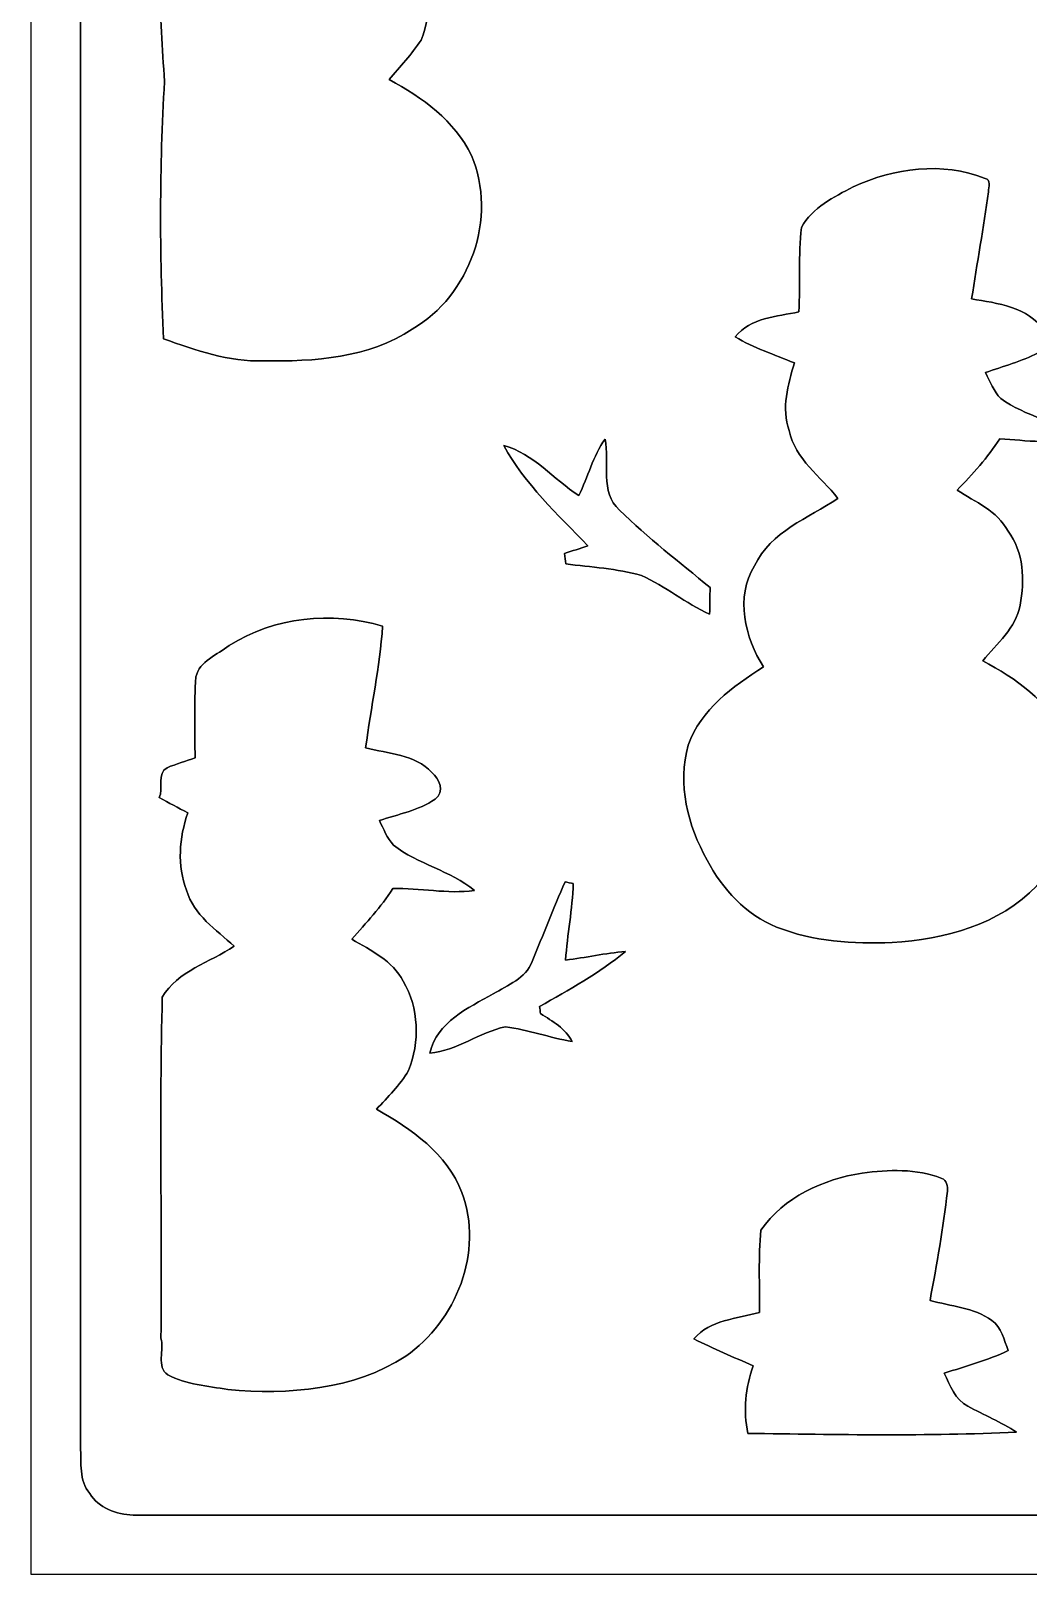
# Model space of a CAD drawing. Header units: centimetres. Extents: x -16.8 to 16.8, y -16.7 to 16.7.
# Drawn here: x -16.77 to -5.43, y -16.67 to 0.87 of the extents above; entities that cross this region are included whole.
import ezdxf

# ---------------------------------------------------------------- set-up
doc = ezdxf.new("R2010")
doc.units = ezdxf.units.CM
doc.header["$MEASUREMENT"] = 0
doc.layers.add('Layer 1', color=7, linetype='Continuous')

msp = doc.modelspace()

# ---------------------------------------------------------------- linework, layer by layer
at = {"layer": 'Layer 1', "color": 7}
for points, knots in [([(-16.77458, 16.66875), (-16.77458, 16.66875), (16.77458, 16.66875), (16.77458, 16.66875), (16.77458, 16.66875), (16.77458, 16.66875), (16.77458, -16.66875), (16.77458, -16.66875), (16.77458, -16.66875), (16.77458, -16.66875), (-16.77458, -16.66875), (-16.77458, -16.66875), (-16.77458, -16.66875), (-16.77458, -16.66875), (-16.77458, 16.66875), (-16.77458, 16.66875), (-16.77458, 16.66875), (-16.77458, 16.66875), (-16.77458, 16.66875), (-16.77458, 16.66875)], [0, 0, 0, 0, 0.16666667, 0.16666667, 0.16666667, 0.16666667, 0.33333333, 0.33333333, 0.33333333, 0.33333333, 0.5, 0.5, 0.5, 0.5, 0.66666667, 0.66666667, 0.66666667, 0.66666667, 1, 1, 1, 1]), ([(-15.83902, 15.7607), (-16.03234, 15.68944), (-16.20555, 15.51058), (-16.20767, 15.29468), (-16.20767, 15.29468), (-16.21402, 5.12198), (-16.20732, -5.05072), (-16.2112, -15.22342), (-16.2112, -15.22342), (-16.19638, -15.39981), (-16.23095, -15.60371), (-16.10501, -15.75188), (-16.10501, -15.75188), (-16.00588, -15.91733), (-15.79774, -15.98859), (-15.61218, -15.99882), (-15.61218, -15.99882), (-5.26309, -15.99847), (5.086, -15.99847), (15.43509, -15.99847), (15.43509, -15.99847), (15.68697, -15.99177), (16.02564, -16.00271), (16.17557, -15.75188), (16.17557, -15.75188), (16.33573, -15.56667), (16.30962, -15.30738), (16.31774, -15.08196), (16.31774, -15.08196), (16.3135, -5.086), (16.31774, 4.90996), (16.31562, 14.90592), (16.31562, 14.90592), (16.30257, 15.16733), (16.32867, 15.52222), (16.07044, 15.68344), (16.07044, 15.68344), (15.92827, 15.82561), (15.71731, 15.7734), (15.54057, 15.78998), (15.54057, 15.78998), (5.60387, 15.78292), (-4.33317, 15.78822), (-14.26986, 15.78716), (-14.26986, 15.78716), (-14.79268, 15.77975), (-15.31796, 15.81679), (-15.83902, 15.7607)], [0, 0, 0, 0, 0.07692308, 0.07692308, 0.07692308, 0.07692308, 0.15384615, 0.15384615, 0.15384615, 0.15384615, 0.23076923, 0.23076923, 0.23076923, 0.23076923, 0.30769231, 0.30769231, 0.30769231, 0.30769231, 0.38461538, 0.38461538, 0.38461538, 0.38461538, 0.46153846, 0.46153846, 0.46153846, 0.46153846, 0.53846154, 0.53846154, 0.53846154, 0.53846154, 0.61538462, 0.61538462, 0.61538462, 0.61538462, 0.69230769, 0.69230769, 0.69230769, 0.69230769, 0.76923077, 0.76923077, 0.76923077, 0.76923077, 0.84615385, 0.84615385, 0.84615385, 0.84615385, 1, 1, 1, 1]), ([(-14.43955, 5.5499), (-13.92449, 5.91961), (-13.23763, 5.98805), (-12.63826, 5.80708), (-12.63826, 5.80708), (-12.67072, 5.34494), (-12.76385, 4.89056), (-12.82629, 4.4323), (-12.82629, 4.4323), (-12.54548, 4.36386), (-12.21775, 4.34587), (-12.02196, 4.09998), (-12.02196, 4.09998), (-11.94259, 4.00438), (-11.97257, 3.84986), (-12.08828, 3.79906), (-12.08828, 3.79906), (-12.27384, 3.71616), (-12.47352, 3.66889), (-12.66754, 3.60997), (-12.66754, 3.60997), (-12.62592, 3.50873), (-12.59558, 3.39866), (-12.52432, 3.31294), (-12.52432, 3.31294), (-12.24174, 3.0921), (-11.86109, 3.04306), (-11.59122, 2.80247), (-11.59122, 2.80247), (-11.8999, 2.76331), (-12.20999, 2.83069), (-12.51903, 2.8321), (-12.51903, 2.8321), (-12.6305, 2.62819), (-12.77091, 2.43664), (-12.96458, 2.30364), (-12.96458, 2.30364), (-12.96211, 2.28318), (-12.95753, 2.24155), (-12.95541, 2.22074), (-12.95541, 2.22074), (-12.75151, 2.10714), (-12.51938, 1.99602), (-12.40684, 1.77765), (-12.40684, 1.77765), (-12.21952, 1.4792), (-12.20999, 1.08761), (-12.33699, 0.76447), (-12.33699, 0.76447), (-12.44388, 0.6036), (-12.57688, 0.4632), (-12.7, 0.31503), (-12.7, 0.31503), (-12.32182, 0.11289), (-11.9567, -0.15064), (-11.76443, -0.54681), (-11.76443, -0.54681), (-11.46598, -1.25201), (-11.77819, -2.1396), (-12.43683, -2.51954), (-12.43683, -2.51954), (-12.93036, -2.84798), (-13.55372, -2.89101), (-14.1291, -2.87973), (-14.1291, -2.87973), (-14.52316, -2.89595), (-14.90028, -2.75908), (-15.26575, -2.62996), (-15.26575, -2.62996), (-15.31091, -1.65594), (-15.31338, -0.67874), (-15.25482, 0.29457), (-15.25482, 0.29457), (-15.27563, 0.66746), (-15.32043, 1.04211), (-15.27739, 1.41499), (-15.27739, 1.41499), (-15.1063, 1.80234), (-14.68226, 1.9625), (-14.33195, 2.14983), (-14.33195, 2.14983), (-14.5094, 2.33433), (-14.72671, 2.49449), (-14.83148, 2.73544), (-14.83148, 2.73544), (-14.9987, 3.03459), (-14.92179, 3.39584), (-14.87664, 3.71651), (-14.87664, 3.71651), (-15.02728, 3.77966), (-15.17756, 3.84281), (-15.32749, 3.90666), (-15.32749, 3.90666), (-15.29362, 3.9945), (-15.29786, 4.0894), (-15.24917, 4.16983), (-15.24917, 4.16983), (-15.09289, 4.23228), (-14.92709, 4.26579), (-14.76657, 4.31483), (-14.76657, 4.31483), (-14.76587, 4.62139), (-14.77821, 4.92901), (-14.75352, 5.23487), (-14.75352, 5.23487), (-14.70731, 5.38304), (-14.55349, 5.45959), (-14.43955, 5.5499)], [0, 0, 0, 0, 0.03571429, 0.03571429, 0.03571429, 0.03571429, 0.07142857, 0.07142857, 0.07142857, 0.07142857, 0.10714286, 0.10714286, 0.10714286, 0.10714286, 0.14285714, 0.14285714, 0.14285714, 0.14285714, 0.17857143, 0.17857143, 0.17857143, 0.17857143, 0.21428571, 0.21428571, 0.21428571, 0.21428571, 0.25, 0.25, 0.25, 0.25, 0.28571429, 0.28571429, 0.28571429, 0.28571429, 0.32142857, 0.32142857, 0.32142857, 0.32142857, 0.35714286, 0.35714286, 0.35714286, 0.35714286, 0.39285714, 0.39285714, 0.39285714, 0.39285714, 0.42857143, 0.42857143, 0.42857143, 0.42857143, 0.46428571, 0.46428571, 0.46428571, 0.46428571, 0.5, 0.5, 0.5, 0.5, 0.53571429, 0.53571429, 0.53571429, 0.53571429, 0.57142857, 0.57142857, 0.57142857, 0.57142857, 0.60714286, 0.60714286, 0.60714286, 0.60714286, 0.64285714, 0.64285714, 0.64285714, 0.64285714, 0.67857143, 0.67857143, 0.67857143, 0.67857143, 0.71428571, 0.71428571, 0.71428571, 0.71428571, 0.75, 0.75, 0.75, 0.75, 0.78571429, 0.78571429, 0.78571429, 0.78571429, 0.82142857, 0.82142857, 0.82142857, 0.82142857, 0.85714286, 0.85714286, 0.85714286, 0.85714286, 0.89285714, 0.89285714, 0.89285714, 0.89285714, 0.92857143, 0.92857143, 0.92857143, 0.92857143, 1, 1, 1, 1]), ([(-7.42456, -0.90241), (-6.96172, -0.69039), (-6.4068, -0.61383), (-5.92455, -0.8068), (-5.92455, -0.8068), (-5.85011, -0.82162), (-5.88645, -0.90488), (-5.88469, -0.95814), (-5.88469, -0.95814), (-5.94078, -1.3656), (-6.01416, -1.77059), (-6.0766, -2.17734), (-6.0766, -2.17734), (-5.78203, -2.22426), (-5.43772, -2.26871), (-5.25145, -2.53577), (-5.25145, -2.53577), (-5.1883, -2.62361), (-5.22958, -2.74214), (-5.32024, -2.79153), (-5.32024, -2.79153), (-5.51145, -2.88572), (-5.71782, -2.94252), (-5.91785, -3.01484), (-5.91785, -3.01484), (-5.86599, -3.11573), (-5.82507, -3.22615), (-5.74534, -3.30941), (-5.74534, -3.30941), (-5.46523, -3.51367), (-5.0994, -3.56411), (-4.83835, -3.7973), (-4.83835, -3.7973), (-5.14491, -3.81494), (-5.45148, -3.79166), (-5.75663, -3.76555), (-5.75663, -3.76555), (-5.89598, -3.97828), (-6.06425, -4.16948), (-6.2424, -4.3501), (-6.2424, -4.3501), (-6.03426, -4.48451), (-5.7845, -4.58435), (-5.66314, -4.81647), (-5.66314, -4.81647), (-5.48146, -5.05143), (-5.47335, -5.37739), (-5.52626, -5.65785), (-5.52626, -5.65785), (-5.57283, -5.91679), (-5.79085, -6.09565), (-5.9496, -6.28967), (-5.9496, -6.28967), (-5.57671, -6.49005), (-5.20488, -6.74476), (-5.02214, -7.14199), (-5.02214, -7.14199), (-4.74133, -7.70396), (-4.92443, -8.39893), (-5.33576, -8.8459), (-5.33576, -8.8459), (-5.76016, -9.2904), (-6.38669, -9.45586), (-6.98183, -9.49113), (-6.98183, -9.49113), (-7.42421, -9.50419), (-7.88, -9.48337), (-8.29522, -9.31474), (-8.29522, -9.31474), (-8.64482, -9.17434), (-8.91117, -8.8833), (-9.08438, -8.55521), (-9.08438, -8.55521), (-9.30346, -8.16469), (-9.42481, -7.68809), (-9.29887, -7.24817), (-9.29887, -7.24817), (-9.15635, -6.83895), (-8.79193, -6.58283), (-8.44444, -6.35882), (-8.44444, -6.35882), (-8.65434, -6.02439), (-8.76476, -5.56648), (-8.54569, -5.21123), (-8.54569, -5.21123), (-8.35801, -4.81859), (-7.93538, -4.67007), (-7.59742, -4.44324), (-7.59742, -4.44324), (-7.7918, -4.19347), (-8.08355, -4.00085), (-8.1534, -3.67312), (-8.1534, -3.67312), (-8.23948, -3.41524), (-8.16681, -3.15313), (-8.09272, -2.90442), (-8.09272, -2.90442), (-8.31815, -2.80846), (-8.55557, -2.7372), (-8.76547, -2.60703), (-8.76547, -2.60703), (-8.59155, -2.38689), (-8.29239, -2.38125), (-8.03981, -2.32304), (-8.03981, -2.32304), (-8.02711, -2.00378), (-8.0458, -1.68204), (-8.01299, -1.36454), (-8.01299, -1.36454), (-7.88741, -1.13912), (-7.64258, -1.02023), (-7.42456, -0.90241)], [0, 0, 0, 0, 0.03448276, 0.03448276, 0.03448276, 0.03448276, 0.06896552, 0.06896552, 0.06896552, 0.06896552, 0.10344828, 0.10344828, 0.10344828, 0.10344828, 0.13793103, 0.13793103, 0.13793103, 0.13793103, 0.17241379, 0.17241379, 0.17241379, 0.17241379, 0.20689655, 0.20689655, 0.20689655, 0.20689655, 0.24137931, 0.24137931, 0.24137931, 0.24137931, 0.27586207, 0.27586207, 0.27586207, 0.27586207, 0.31034483, 0.31034483, 0.31034483, 0.31034483, 0.34482759, 0.34482759, 0.34482759, 0.34482759, 0.37931034, 0.37931034, 0.37931034, 0.37931034, 0.4137931, 0.4137931, 0.4137931, 0.4137931, 0.44827586, 0.44827586, 0.44827586, 0.44827586, 0.48275862, 0.48275862, 0.48275862, 0.48275862, 0.51724138, 0.51724138, 0.51724138, 0.51724138, 0.55172414, 0.55172414, 0.55172414, 0.55172414, 0.5862069, 0.5862069, 0.5862069, 0.5862069, 0.62068966, 0.62068966, 0.62068966, 0.62068966, 0.65517241, 0.65517241, 0.65517241, 0.65517241, 0.68965517, 0.68965517, 0.68965517, 0.68965517, 0.72413793, 0.72413793, 0.72413793, 0.72413793, 0.75862069, 0.75862069, 0.75862069, 0.75862069, 0.79310345, 0.79310345, 0.79310345, 0.79310345, 0.82758621, 0.82758621, 0.82758621, 0.82758621, 0.86206897, 0.86206897, 0.86206897, 0.86206897, 0.89655172, 0.89655172, 0.89655172, 0.89655172, 0.93103448, 0.93103448, 0.93103448, 0.93103448, 1, 1, 1, 1]), ([(-10.54418, -4.41149), (-10.43623, -4.20123), (-10.38578, -3.96346), (-10.24537, -3.76978), (-10.24537, -3.76978), (-10.18928, -4.0319), (-10.31099, -4.37444), (-10.07992, -4.57588), (-10.07992, -4.57588), (-9.75854, -4.89268), (-9.40012, -5.16961), (-9.05122, -5.45571), (-9.05122, -5.45571), (-9.05228, -5.55625), (-9.05404, -5.65714), (-9.05616, -5.75839), (-9.05616, -5.75839), (-9.32815, -5.63809), (-9.55851, -5.44054), (-9.83051, -5.31989), (-9.83051, -5.31989), (-10.11096, -5.24228), (-10.40377, -5.22393), (-10.69164, -5.18795), (-10.69164, -5.18795), (-10.69728, -5.14844), (-10.70257, -5.10928), (-10.70751, -5.07048), (-10.70751, -5.07048), (-10.61861, -5.04155), (-10.52971, -5.01227), (-10.44081, -4.98193), (-10.44081, -4.98193), (-10.78406, -4.62703), (-11.15695, -4.2799), (-11.39684, -3.84351), (-11.39684, -3.84351), (-11.05782, -3.93206), (-10.82922, -4.22734), (-10.54418, -4.41149)], [0, 0, 0, 0, 0.09090909, 0.09090909, 0.09090909, 0.09090909, 0.18181818, 0.18181818, 0.18181818, 0.18181818, 0.27272727, 0.27272727, 0.27272727, 0.27272727, 0.36363636, 0.36363636, 0.36363636, 0.36363636, 0.45454545, 0.45454545, 0.45454545, 0.45454545, 0.54545455, 0.54545455, 0.54545455, 0.54545455, 0.63636364, 0.63636364, 0.63636364, 0.63636364, 0.72727273, 0.72727273, 0.72727273, 0.72727273, 0.81818182, 0.81818182, 0.81818182, 0.81818182, 1, 1, 1, 1]), ([(-14.51857, -6.11646), (-14.00563, -5.78697), (-13.3537, -5.72452), (-12.77444, -5.89703), (-12.77444, -5.89703), (-12.8083, -6.36129), (-12.90602, -6.81743), (-12.96741, -7.27851), (-12.96741, -7.27851), (-12.71164, -7.34695), (-12.40649, -7.34942), (-12.21493, -7.55862), (-12.21493, -7.55862), (-12.12744, -7.62494), (-12.06641, -7.78651), (-12.17754, -7.86059), (-12.17754, -7.86059), (-12.36557, -7.99218), (-12.59699, -8.03169), (-12.81042, -8.10542), (-12.81042, -8.10542), (-12.7635, -8.20103), (-12.72434, -8.30404), (-12.65096, -8.38306), (-12.65096, -8.38306), (-12.37262, -8.60249), (-12.00609, -8.67269), (-11.73127, -8.89811), (-11.73127, -8.89811), (-12.03889, -8.94503), (-12.35075, -8.86601), (-12.65943, -8.87871), (-12.65943, -8.87871), (-12.79137, -9.08791), (-12.96247, -9.26747), (-13.12369, -9.45409), (-13.12369, -9.45409), (-12.90884, -9.58039), (-12.65943, -9.69892), (-12.54125, -9.93105), (-12.54125, -9.93105), (-12.3571, -10.23126), (-12.35322, -10.6239), (-12.47916, -10.94705), (-12.47916, -10.94705), (-12.57688, -11.1125), (-12.71588, -11.24585), (-12.84464, -11.38626), (-12.84464, -11.38626), (-12.44706, -11.6078), (-12.04101, -11.88967), (-11.87379, -12.33276), (-11.87379, -12.33276), (-11.62121, -13.00409), (-11.938, -13.79537), (-12.51232, -14.19296), (-12.51232, -14.19296), (-13.10675, -14.57678), (-13.84688, -14.63252), (-14.53374, -14.57184), (-14.53374, -14.57184), (-14.76234, -14.52739), (-15.00893, -14.51928), (-15.21672, -14.40356), (-15.21672, -14.40356), (-15.35218, -14.31819), (-15.25552, -14.11146), (-15.29503, -13.9887), (-15.29503, -13.9887), (-15.28233, -12.69718), (-15.31408, -11.40425), (-15.28022, -10.11343), (-15.28022, -10.11343), (-15.10841, -9.80934), (-14.73623, -9.7215), (-14.46213, -9.531), (-14.46213, -9.531), (-14.66709, -9.34755), (-14.92462, -9.17716), (-15.00293, -8.89776), (-15.00293, -8.89776), (-15.11441, -8.61483), (-15.08619, -8.30051), (-14.99023, -8.01793), (-14.99023, -8.01793), (-15.09818, -7.95937), (-15.20719, -7.90293), (-15.31479, -7.84401), (-15.31479, -7.84401), (-15.2594, -7.75406), (-15.34866, -7.56038), (-15.22448, -7.50429), (-15.22448, -7.50429), (-15.12076, -7.4609), (-15.01316, -7.43126), (-14.90768, -7.39316), (-14.90768, -7.39316), (-14.90733, -7.0866), (-14.91862, -6.77933), (-14.89886, -6.47347), (-14.89886, -6.47347), (-14.85583, -6.29179), (-14.65086, -6.21947), (-14.51857, -6.11646)], [0, 0, 0, 0, 0.03703704, 0.03703704, 0.03703704, 0.03703704, 0.07407407, 0.07407407, 0.07407407, 0.07407407, 0.11111111, 0.11111111, 0.11111111, 0.11111111, 0.14814815, 0.14814815, 0.14814815, 0.14814815, 0.18518519, 0.18518519, 0.18518519, 0.18518519, 0.22222222, 0.22222222, 0.22222222, 0.22222222, 0.25925926, 0.25925926, 0.25925926, 0.25925926, 0.2962963, 0.2962963, 0.2962963, 0.2962963, 0.33333333, 0.33333333, 0.33333333, 0.33333333, 0.37037037, 0.37037037, 0.37037037, 0.37037037, 0.40740741, 0.40740741, 0.40740741, 0.40740741, 0.44444444, 0.44444444, 0.44444444, 0.44444444, 0.48148148, 0.48148148, 0.48148148, 0.48148148, 0.51851852, 0.51851852, 0.51851852, 0.51851852, 0.55555556, 0.55555556, 0.55555556, 0.55555556, 0.59259259, 0.59259259, 0.59259259, 0.59259259, 0.62962963, 0.62962963, 0.62962963, 0.62962963, 0.66666667, 0.66666667, 0.66666667, 0.66666667, 0.7037037, 0.7037037, 0.7037037, 0.7037037, 0.74074074, 0.74074074, 0.74074074, 0.74074074, 0.77777778, 0.77777778, 0.77777778, 0.77777778, 0.81481481, 0.81481481, 0.81481481, 0.81481481, 0.85185185, 0.85185185, 0.85185185, 0.85185185, 0.88888889, 0.88888889, 0.88888889, 0.88888889, 0.92592593, 0.92592593, 0.92592593, 0.92592593, 1, 1, 1, 1]), ([(-10.69975, -8.80216), (-10.67647, -8.80674), (-10.63025, -8.81556), (-10.60732, -8.82015), (-10.60732, -8.82015), (-10.61367, -9.1126), (-10.67611, -9.39976), (-10.69375, -9.69116), (-10.69375, -9.69116), (-10.46586, -9.66364), (-10.24149, -9.61002), (-10.01219, -9.59414), (-10.01219, -9.59414), (-10.31311, -9.84003), (-10.65459, -10.02665), (-10.99044, -10.21891), (-10.99044, -10.21891), (-10.98762, -10.23902), (-10.98162, -10.27924), (-10.97844, -10.29935), (-10.97844, -10.29935), (-10.84157, -10.38401), (-10.69587, -10.47044), (-10.61755, -10.61755), (-10.61755, -10.61755), (-10.87296, -10.5724), (-11.12026, -10.48279), (-11.37708, -10.44822), (-11.37708, -10.44822), (-11.67448, -10.51172), (-11.92777, -10.71986), (-12.23645, -10.74667), (-12.23645, -10.74667), (-12.15778, -10.39495), (-11.80359, -10.23373), (-11.51573, -10.07533), (-11.51573, -10.07533), (-11.35415, -9.97409), (-11.14496, -9.89859), (-11.07475, -9.70668), (-11.07475, -9.70668), (-10.9474, -9.40611), (-10.8331, -9.10026), (-10.69975, -8.80216)], [0, 0, 0, 0, 0.08333333, 0.08333333, 0.08333333, 0.08333333, 0.16666667, 0.16666667, 0.16666667, 0.16666667, 0.25, 0.25, 0.25, 0.25, 0.33333333, 0.33333333, 0.33333333, 0.33333333, 0.41666667, 0.41666667, 0.41666667, 0.41666667, 0.5, 0.5, 0.5, 0.5, 0.58333333, 0.58333333, 0.58333333, 0.58333333, 0.66666667, 0.66666667, 0.66666667, 0.66666667, 0.75, 0.75, 0.75, 0.75, 0.83333333, 0.83333333, 0.83333333, 0.83333333, 1, 1, 1, 1]), ([(-7.32261, -12.11157), (-7.0231, -12.07347), (-6.70313, -12.05653), (-6.41738, -12.17189), (-6.41738, -12.17189), (-6.35494, -12.18882), (-6.35035, -12.26256), (-6.35176, -12.31688), (-6.35176, -12.31688), (-6.40115, -12.73281), (-6.47171, -13.14626), (-6.55003, -13.55831), (-6.55003, -13.55831), (-6.31472, -13.62357), (-6.05226, -13.63945), (-5.84729, -13.78479), (-5.84729, -13.78479), (-5.73546, -13.86417), (-5.70724, -14.00951), (-5.66173, -14.1291), (-5.66173, -14.1291), (-5.89562, -14.23776), (-6.14292, -14.30937), (-6.38916, -14.38381), (-6.38916, -14.38381), (-6.32213, -14.52139), (-6.26639, -14.68579), (-6.12034, -14.75987), (-6.12034, -14.75987), (-5.93549, -14.85865), (-5.74322, -14.94367), (-5.56507, -15.0555), (-5.56507, -15.0555), (-6.58319, -15.10347), (-7.60307, -15.08231), (-8.62189, -15.06996), (-8.62189, -15.06996), (-8.67516, -14.81102), (-8.64835, -14.54997), (-8.56051, -14.30232), (-8.56051, -14.30232), (-8.78628, -14.20213), (-9.01277, -14.10511), (-9.23396, -13.99646), (-9.23396, -13.99646), (-9.05439, -13.77844), (-8.74289, -13.76856), (-8.48995, -13.69377), (-8.48995, -13.69377), (-8.4836, -13.38227), (-8.50547, -13.0683), (-8.47231, -12.75891), (-8.47231, -12.75891), (-8.21514, -12.38814), (-7.76217, -12.1793), (-7.32261, -12.11157)], [0, 0, 0, 0, 0.06666667, 0.06666667, 0.06666667, 0.06666667, 0.13333333, 0.13333333, 0.13333333, 0.13333333, 0.2, 0.2, 0.2, 0.2, 0.26666667, 0.26666667, 0.26666667, 0.26666667, 0.33333333, 0.33333333, 0.33333333, 0.33333333, 0.4, 0.4, 0.4, 0.4, 0.46666667, 0.46666667, 0.46666667, 0.46666667, 0.53333333, 0.53333333, 0.53333333, 0.53333333, 0.6, 0.6, 0.6, 0.6, 0.66666667, 0.66666667, 0.66666667, 0.66666667, 0.73333333, 0.73333333, 0.73333333, 0.73333333, 0.8, 0.8, 0.8, 0.8, 0.86666667, 0.86666667, 0.86666667, 0.86666667, 1, 1, 1, 1])]:
    msp.add_open_spline(points, degree=3, knots=knots, dxfattribs=at)
at = {"layer": 'Layer 1', "color": 250}
for points, knots in [([(-15.83902, 15.7607), (-15.31796, 15.81679), (-14.79268, 15.77975), (-14.26986, 15.78716), (-14.26986, 15.78716), (-4.33317, 15.78822), (5.60387, 15.78292), (15.54057, 15.78998), (15.54057, 15.78998), (15.71731, 15.7734), (15.92827, 15.82561), (16.07044, 15.68344), (16.07044, 15.68344), (16.32867, 15.52222), (16.30257, 15.16733), (16.31562, 14.90592), (16.31562, 14.90592), (16.31774, 4.90996), (16.3135, -5.086), (16.31774, -15.08196), (16.31774, -15.08196), (16.30962, -15.30738), (16.33573, -15.56667), (16.17557, -15.75188), (16.17557, -15.75188), (16.02564, -16.00271), (15.68697, -15.99177), (15.43509, -15.99847), (15.43509, -15.99847), (5.086, -15.99847), (-5.26309, -15.99847), (-15.61218, -15.99882), (-15.61218, -15.99882), (-15.79774, -15.98859), (-16.00588, -15.91733), (-16.10501, -15.75188), (-16.10501, -15.75188), (-16.23095, -15.60371), (-16.19638, -15.39981), (-16.2112, -15.22342), (-16.2112, -15.22342), (-16.20732, -5.05072), (-16.21402, 5.12198), (-16.20767, 15.29468), (-16.20767, 15.29468), (-16.20555, 15.51058), (-16.03234, 15.68944), (-15.83902, 15.7607), (-15.83902, 15.7607), (-15.83902, 15.7607), (-15.83902, 15.7607), (-15.83902, 15.7607)], [0, 0, 0, 0, 0.07142857, 0.07142857, 0.07142857, 0.07142857, 0.14285714, 0.14285714, 0.14285714, 0.14285714, 0.21428571, 0.21428571, 0.21428571, 0.21428571, 0.28571429, 0.28571429, 0.28571429, 0.28571429, 0.35714286, 0.35714286, 0.35714286, 0.35714286, 0.42857143, 0.42857143, 0.42857143, 0.42857143, 0.5, 0.5, 0.5, 0.5, 0.57142857, 0.57142857, 0.57142857, 0.57142857, 0.64285714, 0.64285714, 0.64285714, 0.64285714, 0.71428571, 0.71428571, 0.71428571, 0.71428571, 0.78571429, 0.78571429, 0.78571429, 0.78571429, 0.85714286, 0.85714286, 0.85714286, 0.85714286, 1, 1, 1, 1]), ([(-14.43955, 5.5499), (-14.55349, 5.45959), (-14.70731, 5.38304), (-14.75352, 5.23487), (-14.75352, 5.23487), (-14.77821, 4.92901), (-14.76587, 4.62139), (-14.76657, 4.31483), (-14.76657, 4.31483), (-14.92709, 4.26579), (-15.09289, 4.23228), (-15.24917, 4.16983), (-15.24917, 4.16983), (-15.29786, 4.0894), (-15.29362, 3.9945), (-15.32749, 3.90666), (-15.32749, 3.90666), (-15.17756, 3.84281), (-15.02728, 3.77966), (-14.87664, 3.71651), (-14.87664, 3.71651), (-14.92179, 3.39584), (-14.9987, 3.03459), (-14.83148, 2.73544), (-14.83148, 2.73544), (-14.72671, 2.49449), (-14.5094, 2.33433), (-14.33195, 2.14983), (-14.33195, 2.14983), (-14.68226, 1.9625), (-15.1063, 1.80234), (-15.27739, 1.41499), (-15.27739, 1.41499), (-15.32043, 1.04211), (-15.27563, 0.66746), (-15.25482, 0.29457), (-15.25482, 0.29457), (-15.31338, -0.67874), (-15.31091, -1.65594), (-15.26575, -2.62996), (-15.26575, -2.62996), (-14.90028, -2.75908), (-14.52316, -2.89595), (-14.1291, -2.87973), (-14.1291, -2.87973), (-13.55372, -2.89101), (-12.93036, -2.84798), (-12.43683, -2.51954), (-12.43683, -2.51954), (-11.77819, -2.1396), (-11.46598, -1.25201), (-11.76443, -0.54681), (-11.76443, -0.54681), (-11.9567, -0.15064), (-12.32182, 0.11289), (-12.7, 0.31503), (-12.7, 0.31503), (-12.57688, 0.4632), (-12.44388, 0.6036), (-12.33699, 0.76447), (-12.33699, 0.76447), (-12.20999, 1.08761), (-12.21952, 1.4792), (-12.40684, 1.77765), (-12.40684, 1.77765), (-12.51938, 1.99602), (-12.75151, 2.10714), (-12.95541, 2.22074), (-12.95541, 2.22074), (-12.95753, 2.24155), (-12.96211, 2.28318), (-12.96458, 2.30364), (-12.96458, 2.30364), (-12.77091, 2.43664), (-12.6305, 2.62819), (-12.51903, 2.8321), (-12.51903, 2.8321), (-12.20999, 2.83069), (-11.8999, 2.76331), (-11.59122, 2.80247), (-11.59122, 2.80247), (-11.86109, 3.04306), (-12.24174, 3.0921), (-12.52432, 3.31294), (-12.52432, 3.31294), (-12.59558, 3.39866), (-12.62592, 3.50873), (-12.66754, 3.60997), (-12.66754, 3.60997), (-12.47352, 3.66889), (-12.27384, 3.71616), (-12.08828, 3.79906), (-12.08828, 3.79906), (-11.97257, 3.84986), (-11.94259, 4.00438), (-12.02196, 4.09998), (-12.02196, 4.09998), (-12.21775, 4.34587), (-12.54548, 4.36386), (-12.82629, 4.4323), (-12.82629, 4.4323), (-12.76385, 4.89056), (-12.67072, 5.34494), (-12.63826, 5.80708), (-12.63826, 5.80708), (-13.23763, 5.98805), (-13.92449, 5.91961), (-14.43955, 5.5499), (-14.43955, 5.5499), (-14.43955, 5.5499), (-14.43955, 5.5499), (-14.43955, 5.5499)], [0, 0, 0, 0, 0.03448276, 0.03448276, 0.03448276, 0.03448276, 0.06896552, 0.06896552, 0.06896552, 0.06896552, 0.10344828, 0.10344828, 0.10344828, 0.10344828, 0.13793103, 0.13793103, 0.13793103, 0.13793103, 0.17241379, 0.17241379, 0.17241379, 0.17241379, 0.20689655, 0.20689655, 0.20689655, 0.20689655, 0.24137931, 0.24137931, 0.24137931, 0.24137931, 0.27586207, 0.27586207, 0.27586207, 0.27586207, 0.31034483, 0.31034483, 0.31034483, 0.31034483, 0.34482759, 0.34482759, 0.34482759, 0.34482759, 0.37931034, 0.37931034, 0.37931034, 0.37931034, 0.4137931, 0.4137931, 0.4137931, 0.4137931, 0.44827586, 0.44827586, 0.44827586, 0.44827586, 0.48275862, 0.48275862, 0.48275862, 0.48275862, 0.51724138, 0.51724138, 0.51724138, 0.51724138, 0.55172414, 0.55172414, 0.55172414, 0.55172414, 0.5862069, 0.5862069, 0.5862069, 0.5862069, 0.62068966, 0.62068966, 0.62068966, 0.62068966, 0.65517241, 0.65517241, 0.65517241, 0.65517241, 0.68965517, 0.68965517, 0.68965517, 0.68965517, 0.72413793, 0.72413793, 0.72413793, 0.72413793, 0.75862069, 0.75862069, 0.75862069, 0.75862069, 0.79310345, 0.79310345, 0.79310345, 0.79310345, 0.82758621, 0.82758621, 0.82758621, 0.82758621, 0.86206897, 0.86206897, 0.86206897, 0.86206897, 0.89655172, 0.89655172, 0.89655172, 0.89655172, 0.93103448, 0.93103448, 0.93103448, 0.93103448, 1, 1, 1, 1]), ([(-7.42456, -0.90241), (-7.64258, -1.02023), (-7.88741, -1.13912), (-8.01299, -1.36454), (-8.01299, -1.36454), (-8.0458, -1.68204), (-8.02711, -2.00378), (-8.03981, -2.32304), (-8.03981, -2.32304), (-8.29239, -2.38125), (-8.59155, -2.38689), (-8.76547, -2.60703), (-8.76547, -2.60703), (-8.55557, -2.7372), (-8.31815, -2.80846), (-8.09272, -2.90442), (-8.09272, -2.90442), (-8.16681, -3.15313), (-8.23948, -3.41524), (-8.1534, -3.67312), (-8.1534, -3.67312), (-8.08355, -4.00085), (-7.7918, -4.19347), (-7.59742, -4.44324), (-7.59742, -4.44324), (-7.93538, -4.67007), (-8.35801, -4.81859), (-8.54569, -5.21123), (-8.54569, -5.21123), (-8.76476, -5.56648), (-8.65434, -6.02439), (-8.44444, -6.35882), (-8.44444, -6.35882), (-8.79193, -6.58283), (-9.15635, -6.83895), (-9.29887, -7.24817), (-9.29887, -7.24817), (-9.42481, -7.68809), (-9.30346, -8.16469), (-9.08438, -8.55521), (-9.08438, -8.55521), (-8.91117, -8.8833), (-8.64482, -9.17434), (-8.29522, -9.31474), (-8.29522, -9.31474), (-7.88, -9.48337), (-7.42421, -9.50419), (-6.98183, -9.49113), (-6.98183, -9.49113), (-6.38669, -9.45586), (-5.76016, -9.2904), (-5.33576, -8.8459), (-5.33576, -8.8459), (-4.92443, -8.39893), (-4.74133, -7.70396), (-5.02214, -7.14199), (-5.02214, -7.14199), (-5.20488, -6.74476), (-5.57671, -6.49005), (-5.9496, -6.28967), (-5.9496, -6.28967), (-5.79085, -6.09565), (-5.57283, -5.91679), (-5.52626, -5.65785), (-5.52626, -5.65785), (-5.47335, -5.37739), (-5.48146, -5.05143), (-5.66314, -4.81647), (-5.66314, -4.81647), (-5.7845, -4.58435), (-6.03426, -4.48451), (-6.2424, -4.3501), (-6.2424, -4.3501), (-6.06425, -4.16948), (-5.89598, -3.97828), (-5.75663, -3.76555), (-5.75663, -3.76555), (-5.45148, -3.79166), (-5.14491, -3.81494), (-4.83835, -3.7973), (-4.83835, -3.7973), (-5.0994, -3.56411), (-5.46523, -3.51367), (-5.74534, -3.30941), (-5.74534, -3.30941), (-5.82507, -3.22615), (-5.86599, -3.11573), (-5.91785, -3.01484), (-5.91785, -3.01484), (-5.71782, -2.94252), (-5.51145, -2.88572), (-5.32024, -2.79153), (-5.32024, -2.79153), (-5.22958, -2.74214), (-5.1883, -2.62361), (-5.25145, -2.53577), (-5.25145, -2.53577), (-5.43772, -2.26871), (-5.78203, -2.22426), (-6.0766, -2.17734), (-6.0766, -2.17734), (-6.01416, -1.77059), (-5.94078, -1.3656), (-5.88469, -0.95814), (-5.88469, -0.95814), (-5.88645, -0.90488), (-5.85011, -0.82162), (-5.92455, -0.8068), (-5.92455, -0.8068), (-6.4068, -0.61383), (-6.96172, -0.69039), (-7.42456, -0.90241), (-7.42456, -0.90241), (-7.42456, -0.90241), (-7.42456, -0.90241), (-7.42456, -0.90241)], [0, 0, 0, 0, 0.03333333, 0.03333333, 0.03333333, 0.03333333, 0.06666667, 0.06666667, 0.06666667, 0.06666667, 0.1, 0.1, 0.1, 0.1, 0.13333333, 0.13333333, 0.13333333, 0.13333333, 0.16666667, 0.16666667, 0.16666667, 0.16666667, 0.2, 0.2, 0.2, 0.2, 0.23333333, 0.23333333, 0.23333333, 0.23333333, 0.26666667, 0.26666667, 0.26666667, 0.26666667, 0.3, 0.3, 0.3, 0.3, 0.33333333, 0.33333333, 0.33333333, 0.33333333, 0.36666667, 0.36666667, 0.36666667, 0.36666667, 0.4, 0.4, 0.4, 0.4, 0.43333333, 0.43333333, 0.43333333, 0.43333333, 0.46666667, 0.46666667, 0.46666667, 0.46666667, 0.5, 0.5, 0.5, 0.5, 0.53333333, 0.53333333, 0.53333333, 0.53333333, 0.56666667, 0.56666667, 0.56666667, 0.56666667, 0.6, 0.6, 0.6, 0.6, 0.63333333, 0.63333333, 0.63333333, 0.63333333, 0.66666667, 0.66666667, 0.66666667, 0.66666667, 0.7, 0.7, 0.7, 0.7, 0.73333333, 0.73333333, 0.73333333, 0.73333333, 0.76666667, 0.76666667, 0.76666667, 0.76666667, 0.8, 0.8, 0.8, 0.8, 0.83333333, 0.83333333, 0.83333333, 0.83333333, 0.86666667, 0.86666667, 0.86666667, 0.86666667, 0.9, 0.9, 0.9, 0.9, 0.93333333, 0.93333333, 0.93333333, 0.93333333, 1, 1, 1, 1]), ([(-10.54418, -4.41149), (-10.82922, -4.22734), (-11.05782, -3.93206), (-11.39684, -3.84351), (-11.39684, -3.84351), (-11.15695, -4.2799), (-10.78406, -4.62703), (-10.44081, -4.98193), (-10.44081, -4.98193), (-10.52971, -5.01227), (-10.61861, -5.04155), (-10.70751, -5.07048), (-10.70751, -5.07048), (-10.70257, -5.10928), (-10.69728, -5.14844), (-10.69164, -5.18795), (-10.69164, -5.18795), (-10.40377, -5.22393), (-10.11096, -5.24228), (-9.83051, -5.31989), (-9.83051, -5.31989), (-9.55851, -5.44054), (-9.32815, -5.63809), (-9.05616, -5.75839), (-9.05616, -5.75839), (-9.05404, -5.65714), (-9.05228, -5.55625), (-9.05122, -5.45571), (-9.05122, -5.45571), (-9.40012, -5.16961), (-9.75854, -4.89268), (-10.07992, -4.57588), (-10.07992, -4.57588), (-10.31099, -4.37444), (-10.18928, -4.0319), (-10.24537, -3.76978), (-10.24537, -3.76978), (-10.38578, -3.96346), (-10.43623, -4.20123), (-10.54418, -4.41149), (-10.54418, -4.41149), (-10.54418, -4.41149), (-10.54418, -4.41149), (-10.54418, -4.41149)], [0, 0, 0, 0, 0.08333333, 0.08333333, 0.08333333, 0.08333333, 0.16666667, 0.16666667, 0.16666667, 0.16666667, 0.25, 0.25, 0.25, 0.25, 0.33333333, 0.33333333, 0.33333333, 0.33333333, 0.41666667, 0.41666667, 0.41666667, 0.41666667, 0.5, 0.5, 0.5, 0.5, 0.58333333, 0.58333333, 0.58333333, 0.58333333, 0.66666667, 0.66666667, 0.66666667, 0.66666667, 0.75, 0.75, 0.75, 0.75, 0.83333333, 0.83333333, 0.83333333, 0.83333333, 1, 1, 1, 1]), ([(-14.51857, -6.11646), (-14.65086, -6.21947), (-14.85583, -6.29179), (-14.89886, -6.47347), (-14.89886, -6.47347), (-14.91862, -6.77933), (-14.90733, -7.0866), (-14.90768, -7.39316), (-14.90768, -7.39316), (-15.01316, -7.43126), (-15.12076, -7.4609), (-15.22448, -7.50429), (-15.22448, -7.50429), (-15.34866, -7.56038), (-15.2594, -7.75406), (-15.31479, -7.84401), (-15.31479, -7.84401), (-15.20719, -7.90293), (-15.09818, -7.95937), (-14.99023, -8.01793), (-14.99023, -8.01793), (-15.08619, -8.30051), (-15.11441, -8.61483), (-15.00293, -8.89776), (-15.00293, -8.89776), (-14.92462, -9.17716), (-14.66709, -9.34755), (-14.46213, -9.531), (-14.46213, -9.531), (-14.73623, -9.7215), (-15.10841, -9.80934), (-15.28022, -10.11343), (-15.28022, -10.11343), (-15.31408, -11.40425), (-15.28233, -12.69718), (-15.29503, -13.9887), (-15.29503, -13.9887), (-15.25552, -14.11146), (-15.35218, -14.31819), (-15.21672, -14.40356), (-15.21672, -14.40356), (-15.00893, -14.51928), (-14.76234, -14.52739), (-14.53374, -14.57184), (-14.53374, -14.57184), (-13.84688, -14.63252), (-13.10675, -14.57678), (-12.51232, -14.19296), (-12.51232, -14.19296), (-11.938, -13.79537), (-11.62121, -13.00409), (-11.87379, -12.33276), (-11.87379, -12.33276), (-12.04101, -11.88967), (-12.44706, -11.6078), (-12.84464, -11.38626), (-12.84464, -11.38626), (-12.71588, -11.24585), (-12.57688, -11.1125), (-12.47916, -10.94705), (-12.47916, -10.94705), (-12.35322, -10.6239), (-12.3571, -10.23126), (-12.54125, -9.93105), (-12.54125, -9.93105), (-12.65943, -9.69892), (-12.90884, -9.58039), (-13.12369, -9.45409), (-13.12369, -9.45409), (-12.96247, -9.26747), (-12.79137, -9.08791), (-12.65943, -8.87871), (-12.65943, -8.87871), (-12.35075, -8.86601), (-12.03889, -8.94503), (-11.73127, -8.89811), (-11.73127, -8.89811), (-12.00609, -8.67269), (-12.37262, -8.60249), (-12.65096, -8.38306), (-12.65096, -8.38306), (-12.72434, -8.30404), (-12.7635, -8.20103), (-12.81042, -8.10542), (-12.81042, -8.10542), (-12.59699, -8.03169), (-12.36557, -7.99218), (-12.17754, -7.86059), (-12.17754, -7.86059), (-12.06641, -7.78651), (-12.12744, -7.62494), (-12.21493, -7.55862), (-12.21493, -7.55862), (-12.40649, -7.34942), (-12.71164, -7.34695), (-12.96741, -7.27851), (-12.96741, -7.27851), (-12.90602, -6.81743), (-12.8083, -6.36129), (-12.77444, -5.89703), (-12.77444, -5.89703), (-13.3537, -5.72452), (-14.00563, -5.78697), (-14.51857, -6.11646), (-14.51857, -6.11646), (-14.51857, -6.11646), (-14.51857, -6.11646), (-14.51857, -6.11646)], [0, 0, 0, 0, 0.03571429, 0.03571429, 0.03571429, 0.03571429, 0.07142857, 0.07142857, 0.07142857, 0.07142857, 0.10714286, 0.10714286, 0.10714286, 0.10714286, 0.14285714, 0.14285714, 0.14285714, 0.14285714, 0.17857143, 0.17857143, 0.17857143, 0.17857143, 0.21428571, 0.21428571, 0.21428571, 0.21428571, 0.25, 0.25, 0.25, 0.25, 0.28571429, 0.28571429, 0.28571429, 0.28571429, 0.32142857, 0.32142857, 0.32142857, 0.32142857, 0.35714286, 0.35714286, 0.35714286, 0.35714286, 0.39285714, 0.39285714, 0.39285714, 0.39285714, 0.42857143, 0.42857143, 0.42857143, 0.42857143, 0.46428571, 0.46428571, 0.46428571, 0.46428571, 0.5, 0.5, 0.5, 0.5, 0.53571429, 0.53571429, 0.53571429, 0.53571429, 0.57142857, 0.57142857, 0.57142857, 0.57142857, 0.60714286, 0.60714286, 0.60714286, 0.60714286, 0.64285714, 0.64285714, 0.64285714, 0.64285714, 0.67857143, 0.67857143, 0.67857143, 0.67857143, 0.71428571, 0.71428571, 0.71428571, 0.71428571, 0.75, 0.75, 0.75, 0.75, 0.78571429, 0.78571429, 0.78571429, 0.78571429, 0.82142857, 0.82142857, 0.82142857, 0.82142857, 0.85714286, 0.85714286, 0.85714286, 0.85714286, 0.89285714, 0.89285714, 0.89285714, 0.89285714, 0.92857143, 0.92857143, 0.92857143, 0.92857143, 1, 1, 1, 1]), ([(-10.69975, -8.80216), (-10.8331, -9.10026), (-10.9474, -9.40611), (-11.07475, -9.70668), (-11.07475, -9.70668), (-11.14496, -9.89859), (-11.35415, -9.97409), (-11.51573, -10.07533), (-11.51573, -10.07533), (-11.80359, -10.23373), (-12.15778, -10.39495), (-12.23645, -10.74667), (-12.23645, -10.74667), (-11.92777, -10.71986), (-11.67448, -10.51172), (-11.37708, -10.44822), (-11.37708, -10.44822), (-11.12026, -10.48279), (-10.87296, -10.5724), (-10.61755, -10.61755), (-10.61755, -10.61755), (-10.69587, -10.47044), (-10.84157, -10.38401), (-10.97844, -10.29935), (-10.97844, -10.29935), (-10.98162, -10.27924), (-10.98762, -10.23902), (-10.99044, -10.21891), (-10.99044, -10.21891), (-10.65459, -10.02665), (-10.31311, -9.84003), (-10.01219, -9.59414), (-10.01219, -9.59414), (-10.24149, -9.61002), (-10.46586, -9.66364), (-10.69375, -9.69116), (-10.69375, -9.69116), (-10.67611, -9.39976), (-10.61367, -9.1126), (-10.60732, -8.82015), (-10.60732, -8.82015), (-10.63025, -8.81556), (-10.67647, -8.80674), (-10.69975, -8.80216), (-10.69975, -8.80216), (-10.69975, -8.80216), (-10.69975, -8.80216), (-10.69975, -8.80216)], [0, 0, 0, 0, 0.07692308, 0.07692308, 0.07692308, 0.07692308, 0.15384615, 0.15384615, 0.15384615, 0.15384615, 0.23076923, 0.23076923, 0.23076923, 0.23076923, 0.30769231, 0.30769231, 0.30769231, 0.30769231, 0.38461538, 0.38461538, 0.38461538, 0.38461538, 0.46153846, 0.46153846, 0.46153846, 0.46153846, 0.53846154, 0.53846154, 0.53846154, 0.53846154, 0.61538462, 0.61538462, 0.61538462, 0.61538462, 0.69230769, 0.69230769, 0.69230769, 0.69230769, 0.76923077, 0.76923077, 0.76923077, 0.76923077, 0.84615385, 0.84615385, 0.84615385, 0.84615385, 1, 1, 1, 1]), ([(-7.32261, -12.11157), (-7.76217, -12.1793), (-8.21514, -12.38814), (-8.47231, -12.75891), (-8.47231, -12.75891), (-8.50547, -13.0683), (-8.4836, -13.38227), (-8.48995, -13.69377), (-8.48995, -13.69377), (-8.74289, -13.76856), (-9.05439, -13.77844), (-9.23396, -13.99646), (-9.23396, -13.99646), (-9.01277, -14.10511), (-8.78628, -14.20213), (-8.56051, -14.30232), (-8.56051, -14.30232), (-8.64835, -14.54997), (-8.67516, -14.81102), (-8.62189, -15.06996), (-8.62189, -15.06996), (-7.60307, -15.08231), (-6.58319, -15.10347), (-5.56507, -15.0555), (-5.56507, -15.0555), (-5.74322, -14.94367), (-5.93549, -14.85865), (-6.12034, -14.75987), (-6.12034, -14.75987), (-6.26639, -14.68579), (-6.32213, -14.52139), (-6.38916, -14.38381), (-6.38916, -14.38381), (-6.14292, -14.30937), (-5.89562, -14.23776), (-5.66173, -14.1291), (-5.66173, -14.1291), (-5.70724, -14.00951), (-5.73546, -13.86417), (-5.84729, -13.78479), (-5.84729, -13.78479), (-6.05226, -13.63945), (-6.31472, -13.62357), (-6.55003, -13.55831), (-6.55003, -13.55831), (-6.47171, -13.14626), (-6.40115, -12.73281), (-6.35176, -12.31688), (-6.35176, -12.31688), (-6.35035, -12.26256), (-6.35494, -12.18882), (-6.41738, -12.17189), (-6.41738, -12.17189), (-6.70313, -12.05653), (-7.0231, -12.07347), (-7.32261, -12.11157), (-7.32261, -12.11157), (-7.32261, -12.11157), (-7.32261, -12.11157), (-7.32261, -12.11157)], [0, 0, 0, 0, 0.0625, 0.0625, 0.0625, 0.0625, 0.125, 0.125, 0.125, 0.125, 0.1875, 0.1875, 0.1875, 0.1875, 0.25, 0.25, 0.25, 0.25, 0.3125, 0.3125, 0.3125, 0.3125, 0.375, 0.375, 0.375, 0.375, 0.4375, 0.4375, 0.4375, 0.4375, 0.5, 0.5, 0.5, 0.5, 0.5625, 0.5625, 0.5625, 0.5625, 0.625, 0.625, 0.625, 0.625, 0.6875, 0.6875, 0.6875, 0.6875, 0.75, 0.75, 0.75, 0.75, 0.8125, 0.8125, 0.8125, 0.8125, 0.875, 0.875, 0.875, 0.875, 1, 1, 1, 1])]:
    msp.add_open_spline(points, degree=3, knots=knots, dxfattribs=at)

doc.saveas('drawing.dxf')
